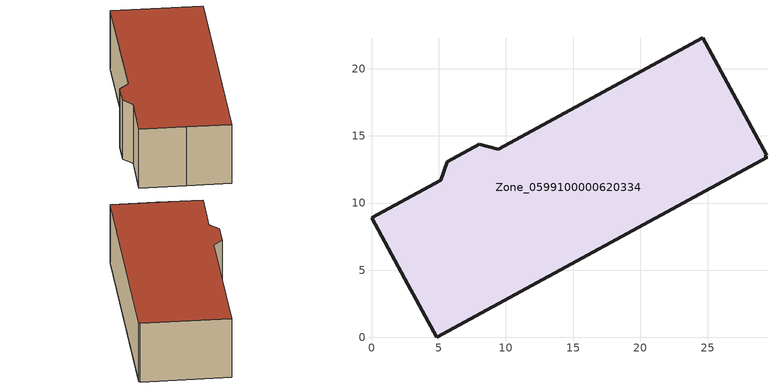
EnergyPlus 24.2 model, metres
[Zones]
Zone_0599100000620334
 floor ground (C_G): 5.15,11.68 5.62,13.08 8.02,14.39 9.44,14.01 24.63,22.31 29.42,13.54 29.27,13.46 29.42,13.4 4.84,0 2.47,4.36 0,8.89 z0
 wall outside (C_F): 5.62,13.08 5.15,11.68 0,8.89 2.47,4.36 4.84,0 29.42,13.4 29.27,13.46 29.42,13.54 24.63,22.31 9.44,14.01 8.02,14.39 5.62,13.08 z0:7.16
 roof outside (C_R): 4.84,0 29.42,13.4 29.27,13.46 29.42,13.54 24.63,22.31 9.44,14.01 8.02,14.39 5.62,13.08 5.15,11.68 0,8.89 2.47,4.36 z7.16
[BUILDING]
Pand.0599100000620334: North Axis=0; Terrain=City; Loads Convergence Tolerance Value=0.04; Temperature Convergence Tolerance Value=0.4; Solar Distribution=FullExterior; Maximum Number of Warmup Days=25; Minimum Number of Warmup Days=1
[Site:Location]
Rotterdam.The.Hague.AP_ZH_NLD Design_Conditions: Latitude=51.96; Longitude=4.45; Time Zone=1; Elevation=-4.5
[SITE:GROUNDTEMPERATURE:BUILDINGSURFACE]
18, 18, 18, 18, 18, 18, 18, 18, 18, 18, 18, 18
[MATERIAL] Thermal Absorptance=0.9; Solar Absorptance=0.7; Visible Absorptance=0.7
Name | Roughness | Thickness | Conductivity | Density | Specific Heat
G.D.1965 | MediumSmooth | 0.15 | 1 | 540 | 1210
F.D.1965 | Rough | 0.3 | 0.857143 | 1920 | 840
R.D.1965 | MediumRough | 0.2 | 0.08 | 1500 | 1000
[CONSTRUCTION]
C_G: G.D.1965
C_F: F.D.1965
C_R: R.D.1965
[ZONE]
Zone_0599100000620334: Type=1; Multiplier=1; Ceiling Height=Autocalculate; Volume=Autocalculate; Floor Area=autocalculate; Part of Total Floor Area=Yes
[ZONEINFILTRATION:DESIGNFLOWRATE]
Infil_Zone_0599100000620334: Zone or ZoneList or Space or SpaceList=Zone_0599100000620334; Schedule=AlwaysOn; Design Flow Rate Calculation Method=Flow/Area; Flow Rate per Floor Area=0.0042; Constant Term Coefficient=1; Temperature Term Coefficient=0; Velocity Term Coefficient=0; Velocity Squared Term Coefficient=0
[HVACTEMPLATE:ZONE:IDEALLOADSAIRSYSTEM]
Zone_0599100000620334: Maximum Heating Supply Air Temperature=50; Minimum Cooling Supply Air Temperature=13; Maximum Heating Supply Air Humidity Ratio=0.0156; Minimum Cooling Supply Air Humidity Ratio=0.0077; Heating Limit=NoLimit; Cooling Limit=NoLimit; Dehumidification Control Type=ConstantSensibleHeatRatio; Cooling Sensible Heat Ratio=0.7; Dehumidification Setpoint=60; Humidification Control Type=None; Humidification Setpoint=30; Outdoor Air Method=None; Outdoor Air Flow Rate per Person=0.00944; Outdoor Air Flow Rate per Zone Floor Area=0; Outdoor Air Flow Rate per Zone=0; Demand Controlled Ventilation Type=None; Outdoor Air Economizer Type=NoEconomizer; Heat Recovery Type=None; Sensible Heat Recovery Effectiveness=0.7; Latent Heat Recovery Effectiveness=0.65
[ZONECONTROL:THERMOSTAT]
ThermostatControl_Zone_0599100000620334: Zone or ZoneList=Zone_0599100000620334; Control Type Schedule=DualSetpointControlType; Control 1=Thermostat_Zone_0599100000620334; Temperature Difference Between Cutout And Setpoint=0
[THERMOSTATSETPOINT:DUALSETPOINT]
Thermostat_Zone_0599100000620334: Heating Setpoint Temperature Schedule=HeatingSetpoint_Zone_0599100000620334; Cooling Setpoint Temperature Schedule=CoolingSetpoint_Zone_0599100000620334
[SCHEDULE:COMPACT]
HeatingSetpoint_Zone_0599100000620334: Through: 12/31, For: AllDays, Until: 24:00, 21
CoolingSetpoint_Zone_0599100000620334: Through: 12/31, For: AllDays, Until: 24:00, 24
DualSetpointControlType: Through: 12/31, For: AllDays, Until: 24:00, 4
AlwaysOn: Through: 12/31, For: AllDays, Until: 24:00, 1
